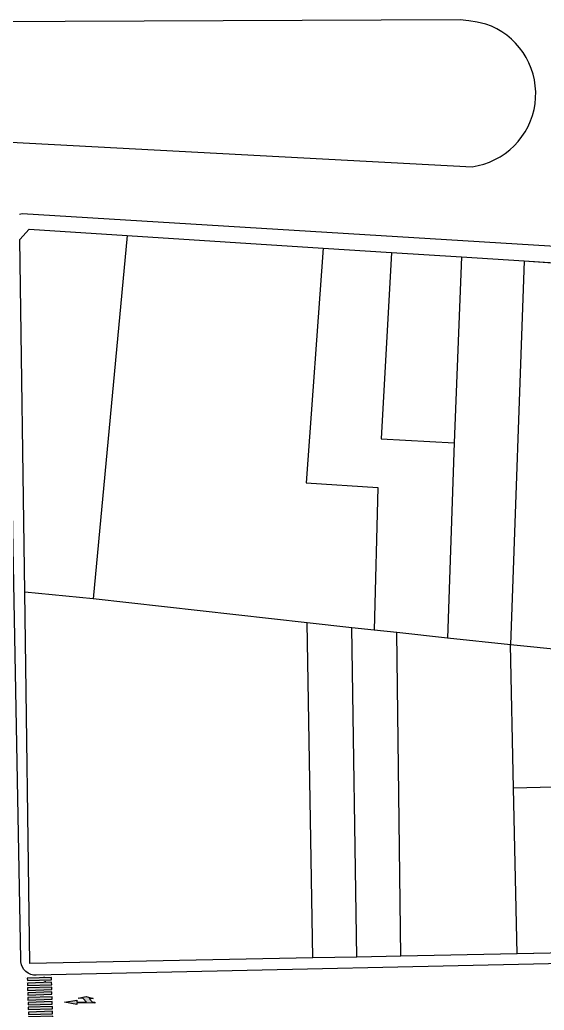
# Model space of a CAD drawing. Header units: metres. Extents: x 668617 to 675126, y 2286318 to 2293677.
# Drawn here: x 669721.4 to 669808, y 2287325.6 to 2287489.3 of the extents above; entities that cross this region are included whole.
import ezdxf

# ---------------------------------------------------------------- set-up
doc = ezdxf.new("R2010")
doc.units = ezdxf.units.M
doc.header["$MEASUREMENT"] = 0
doc.linetypes.add('ACAD_ISO07W100', pattern=[3, 0, -3])
for name, color, linetype in [('DMTG-PB-BANQUETAS', 251, 'Continuous'), ('DMTG-PB-LOTIFICACION', 253, 'Continuous'), ('DMTG-PB-MANZANAS', 251, 'Continuous'), ('DMTG-SH-FLECHA FRENTE DERECHA', 252, 'Continuous'), ('DMTG-SH-PASO PEATONAL', 253, 'Continuous')]:
    doc.layers.add(name, color=color, linetype=linetype)

# ---------------------------------------------------------------- blocks, each defined once
blk = doc.blocks.new('*U310')
at = {"transparency": 33554687}
h = blk.add_hatch(color=252, dxfattribs=at)
h.dxf.hatch_style = 1
h.paths.add_polyline_path([(0.4, 8.09), (0.42, 8.49), (-3.58, 8.69), (-3.59, 8.29)])
h = blk.add_hatch(color=252, dxfattribs=at)
h.dxf.hatch_style = 1
h.paths.add_polyline_path([(0.44, 8.89), (0.46, 9.29), (-3.54, 9.49), (-3.56, 9.09)])
h = blk.add_hatch(color=252, dxfattribs=at)
h.dxf.hatch_style = 1
h.paths.add_polyline_path([(0.32, 6.49), (0.34, 6.89), (-3.65, 7.09), (-3.67, 6.69)])
h = blk.add_hatch(color=252, dxfattribs=at)
h.dxf.hatch_style = 1
h.paths.add_polyline_path([(0.36, 7.29), (0.38, 7.69), (-3.61, 7.89), (-3.63, 7.49)])
h = blk.add_hatch(color=252, dxfattribs=at)
h.dxf.hatch_style = 1
h.paths.add_polyline_path([(0.24, 4.89), (0.26, 5.29), (-3.73, 5.49), (-3.75, 5.09)])
h = blk.add_hatch(color=252, dxfattribs=at)
h.dxf.hatch_style = 1
h.paths.add_polyline_path([(0.28, 5.69), (0.3, 6.09), (-3.69, 6.29), (-3.71, 5.89)])
h = blk.add_hatch(color=252, dxfattribs=at)
h.dxf.hatch_style = 1
h.paths.add_polyline_path([(0.16, 3.3), (0.18, 3.7), (-3.81, 3.89), (-3.83, 3.49)])
h = blk.add_hatch(color=252, dxfattribs=at)
h.dxf.hatch_style = 1
h.paths.add_polyline_path([(0.2, 4.09), (0.22, 4.49), (-3.77, 4.69), (-3.79, 4.29)])
h = blk.add_hatch(color=252, dxfattribs=at)
h.dxf.hatch_style = 1
h.paths.add_polyline_path([(0.08, 1.7), (0.1, 2.1), (-3.89, 2.3), (-3.91, 1.9)])
h = blk.add_hatch(color=252, dxfattribs=at)
h.dxf.hatch_style = 1
h.paths.add_polyline_path([(0.12, 2.5), (0.14, 2.9), (-3.85, 3.09), (-3.87, 2.69)])
h = blk.add_hatch(color=252, dxfattribs=at)
h.dxf.hatch_style = 1
h.paths.add_polyline_path([(0, 0.1), (0.02, 0.5), (-3.97, 0.7), (-3.99, 0.3)])
h = blk.add_hatch(color=252, dxfattribs=at)
h.dxf.hatch_style = 1
h.paths.add_polyline_path([(0.04, 0.9), (0.06, 1.3), (-3.93, 1.5), (-3.95, 1.1)])
for points in [[(0.4, 8.09), (0.42, 8.49), (-3.58, 8.69), (-3.59, 8.29)], [(0.44, 8.89), (0.46, 9.29), (-3.54, 9.49), (-3.56, 9.09)], [(0.32, 6.49), (0.34, 6.89), (-3.65, 7.09), (-3.67, 6.69)], [(0.36, 7.29), (0.38, 7.69), (-3.61, 7.89), (-3.63, 7.49)], [(0.24, 4.89), (0.26, 5.29), (-3.73, 5.49), (-3.75, 5.09)], [(0.28, 5.69), (0.3, 6.09), (-3.69, 6.29), (-3.71, 5.89)], [(0.16, 3.3), (0.18, 3.7), (-3.81, 3.89), (-3.83, 3.49)], [(0.2, 4.09), (0.22, 4.49), (-3.77, 4.69), (-3.79, 4.29)], [(0.08, 1.7), (0.1, 2.1), (-3.89, 2.3), (-3.91, 1.9)], [(0.12, 2.5), (0.14, 2.9), (-3.85, 3.09), (-3.87, 2.69)], [(0, 0.1), (0.02, 0.5), (-3.97, 0.7), (-3.99, 0.3)], [(0.04, 0.9), (0.06, 1.3), (-3.93, 1.5), (-3.95, 1.1)]]:
    blk.add_lwpolyline(points, close=True)
at = {"layer": 'Defpoints', "color": 255, "linetype": 'ACAD_ISO07W100'}
for p, q in [((-2.92, 0.9), (0.18, 0.75)), ((-2.8, 0.14), (0.3, -0.01))]:
    blk.add_line(p, q, dxfattribs=at)
blk = doc.blocks.new('*U61')
blk.add_hatch(color=252).paths.add_polyline_path([(-2.43, 3.09), (-2.43, 2.74), (-2.58, 2.74), (-2.58, 5.69), (-2.88, 5.69), (-2.51, 7.74), (-2.13, 5.69), (-2.43, 5.69), (-2.43, 4.09), (-1.83, 4.69), (-1.83, 5.49), (-1.53, 4.19), (-1.83, 2.99), (-1.83, 3.69)])
at = {"color": 252}
blk.add_lwpolyline([(-2.43, 3.09), (-2.43, 2.74), (-2.58, 2.74), (-2.58, 5.69), (-2.88, 5.69), (-2.51, 7.74), (-2.13, 5.69), (-2.43, 5.69), (-2.43, 4.09), (-1.83, 4.69), (-1.83, 5.49), (-1.53, 4.19), (-1.83, 2.99), (-1.83, 3.69)], close=True, dxfattribs=at)

msp = doc.modelspace()

# ---------------------------------------------------------------- linework, layer by layer
at = {"layer": 'DMTG-PB-BANQUETAS'}
for points in [[(669702.33785, 2287469.99673), (669796.13062, 2287465.0133), (669797.10194, 2287465.18813), (669798.05483, 2287465.44111), (669798.98529, 2287465.77025), (669799.88529, 2287466.17362), (669800.74982, 2287466.64925), (669801.57285, 2287467.19219), (669802.34837, 2287467.80148), (669803.07333, 2287468.47115), (669803.7407, 2287469.19624), (669804.34847, 2287469.97478), (669804.88956, 2287470.7988), (669805.36297, 2287471.66433), (669805.76463, 2287472.56539), (669806.0915, 2287473.49601), (669806.34255, 2287474.45018), (669806.51572, 2287475.42093), (669806.60898, 2287476.40327), (669806.62226, 2287477.38919), (669806.55552, 2287478.37371), (669806.40971, 2287479.34882), (669806.1848, 2287480.3095), (669805.88372, 2287481.24875), (669805.50644, 2287482.16056), (669805.05691, 2287483.0389), (669804.53809, 2287483.87775), (669803.95293, 2287484.6711), (669803.30541, 2287485.41589), (669802.59947, 2287486.10412), (669801.8401, 2287486.73375), (669801.03225, 2287487.29972), (669800.18092, 2287487.79902), (669799.29205, 2287488.22659), (669798.37164, 2287488.5814), (669796.969, 2287488.90576), (669795.54869, 2287489.14025), (669794.11672, 2287489.28482), (669702.74154, 2287488.92026)], [(669721.33784, 2287457.19014), (669721.80757, 2287457.28667), (669896.09442, 2287446.59795), (669896.53737, 2287446.45468), (669896.95082, 2287446.24262), (669897.32579, 2287445.96685), (669897.65236, 2287445.63543), (669897.92056, 2287445.25544), (669898.12548, 2287444.83791), (669898.2622, 2287444.39289), (669898.32481, 2287443.93242), (669901.11268, 2287337.82295)], [(669901.11268, 2287337.82295), (669901.008, 2287337.32571), (669900.81852, 2287336.85409), (669900.54833, 2287336.42308), (669900.20654, 2287336.04659), (669899.80323, 2287335.73556), (669899.35249, 2287335.50088), (669898.86736, 2287335.34945), (669898.36287, 2287335.28518), (669724.12459, 2287331.41914), (669723.66369, 2287331.43454), (669723.21444, 2287331.53786), (669722.79281, 2287331.72498), (669722.41475, 2287331.98878), (669722.09419, 2287332.32115), (669721.84303, 2287332.70702), (669721.67019, 2287333.13531), (669721.58153, 2287333.58797), (669721.58193, 2287334.04898), (669719.33562, 2287455.27086)]]:
    msp.add_lwpolyline(points, dxfattribs=at)
at = {"layer": 'DMTG-PB-LOTIFICACION'}
for p, q in [((669721.42244, 2287452.97462), (669722.93517, 2287454.69105)), ((669722.93517, 2287454.69105), (669739.14973, 2287453.64984)), ((669722.22978, 2287394.67752), (669721.42244, 2287452.97462)), ((669739.14973, 2287453.64984), (669733.52452, 2287393.58543)), ((669739.14973, 2287453.64984), (669771.5089, 2287451.55711)), ((669771.5089, 2287451.55711), (669768.69333, 2287412.79481)), ((669771.5089, 2287451.55711), (669782.78207, 2287450.83493)), ((669782.78207, 2287450.83493), (669781.10272, 2287420.03753)), ((669782.78207, 2287450.83493), (669794.37531, 2287450.09411)), ((669794.37531, 2287450.09411), (669793.1457, 2287419.35862)), ((669794.37531, 2287450.09411), (669804.68823, 2287449.42786)), ((669804.68823, 2287449.42786), (669802.43741, 2287385.97774)), ((669804.68823, 2287449.42786), (669819.90251, 2287448.4524)), ((669781.10272, 2287420.03753), (669793.1457, 2287419.35862)), ((669793.1457, 2287419.35862), (669792.03254, 2287387.1036)), ((669768.69333, 2287412.79481), (669780.52683, 2287411.99501)), ((669780.52683, 2287411.99501), (669779.94675, 2287388.44234)), ((669733.52452, 2287393.58543), (669722.22978, 2287394.67752)), ((669723.09007, 2287333.33062), (669722.22978, 2287394.67752)), ((669768.88159, 2287389.6354), (669733.52452, 2287393.58543)), ((669776.22509, 2287388.82655), (669768.88159, 2287389.6354)), ((669769.79655, 2287334.25879), (669768.88159, 2287389.6354)), ((669779.94675, 2287388.44234), (669776.22509, 2287388.82655)), ((669777.05602, 2287334.39959), (669776.22509, 2287388.82655)), ((669783.67846, 2287388.04817), (669779.94675, 2287388.44234)), ((669792.03254, 2287387.1036), (669783.67846, 2287388.04817)), ((669784.36544, 2287334.5506), (669783.67846, 2287388.04817)), ((669802.43741, 2287385.97774), (669792.03254, 2287387.1036)), ((669818.00406, 2287384.44377), (669802.43741, 2287385.97774)), ((669802.94779, 2287362.31969), (669802.43741, 2287385.97774)), ((669817.76651, 2287362.65256), (669802.94779, 2287362.31969)), ((669803.53404, 2287334.92193), (669802.94779, 2287362.31969)), ((669777.05602, 2287334.39959), (669769.79655, 2287334.25879)), ((669784.36544, 2287334.5506), (669777.05602, 2287334.39959)), ((669803.53404, 2287334.92193), (669784.36544, 2287334.5506)), ((669819.84275, 2287335.26113), (669803.53404, 2287334.92193)), ((669769.79655, 2287334.25879), (669723.09007, 2287333.33062))]:
    msp.add_line(p, q, dxfattribs=at)
at = {"layer": 'DMTG-PB-MANZANAS'}
msp.add_lwpolyline([(669819.84275, 2287335.26113), (669803.53404, 2287334.92193), (669784.36544, 2287334.5506), (669777.05602, 2287334.39959), (669769.79655, 2287334.25879), (669723.09007, 2287333.33062), (669722.22978, 2287394.67752), (669721.42244, 2287452.97462), (669722.93517, 2287454.69105), (669739.14973, 2287453.64984), (669771.5089, 2287451.55711), (669782.78207, 2287450.83493), (669794.37531, 2287450.09411), (669804.68823, 2287449.42786), (669819.90251, 2287448.4524)], dxfattribs=at)

# ---------------------------------------------------------------- block references
at = {"layer": 'DMTG-SH-FLECHA FRENTE DERECHA', "rotation": 89.16724709869221}
msp.add_blockref('*U61', (669736.5649, 2287329.33153), dxfattribs=at)
at = {"layer": 'DMTG-SH-PASO PEATONAL', "color": 252, "true_color": 0x939598, "rotation": 184.7989717851598}
msp.add_blockref('*U310', (669722.6313, 2287331.00212), dxfattribs=at)

doc.saveas('drawing.dxf')
